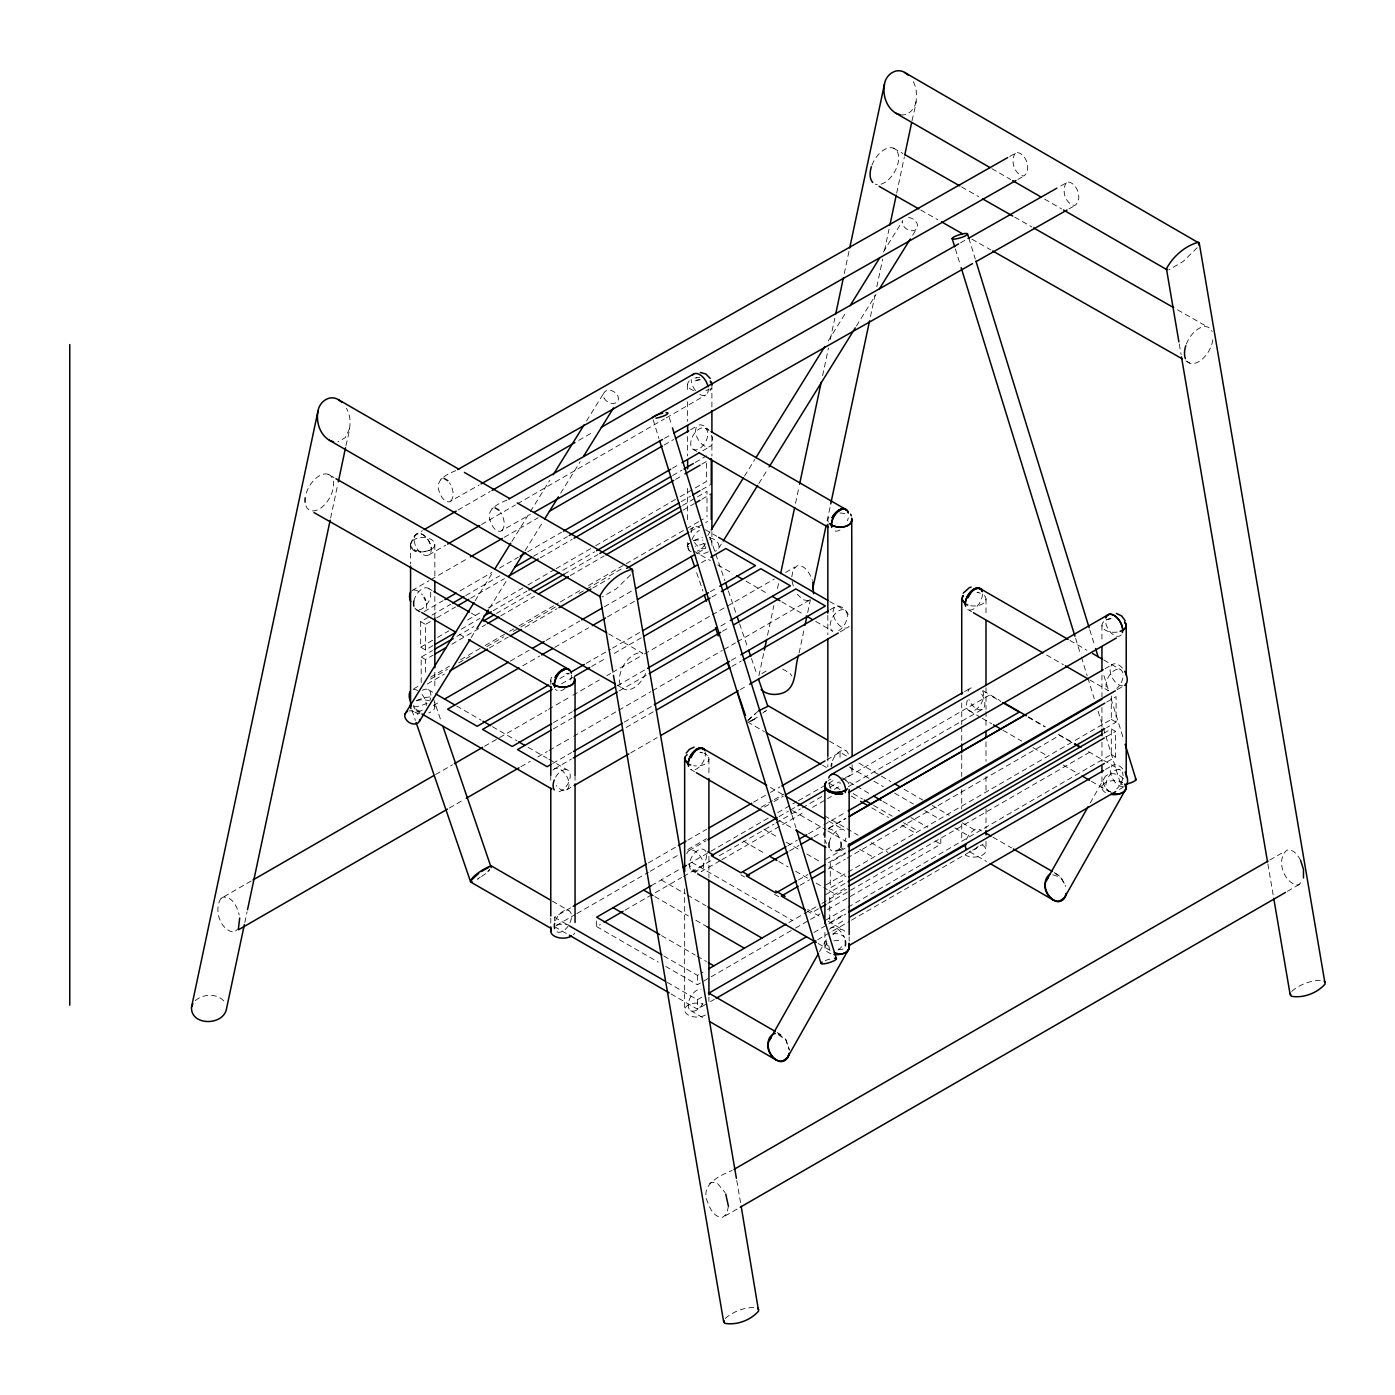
<?xml version="1.0" encoding="UTF-8"?>
<svg xmlns="http://www.w3.org/2000/svg" width="1395" height="1395" viewBox="0 0 1395 1395"><rect width="100%" height="100%" fill="white"/><g stroke="black" fill="none" stroke-linecap="round" stroke-linejoin="round"><path stroke-width="0.75" stroke-dasharray="5 3.75" d="M728.399 1206.134L726.917 1213.528L722.854 1217.242C714.693 1218.027 710.072 1208.994 707.736 1202.455C699.784 1185.018 718.669 1175.933 732.131 1170.475M791.767 576.832L793.249 569.422L797.312 565.725C805.473 564.94 810.094 573.973 812.448 580.494M345.977 445.65C348.558 433.618 353.441 419.825 346.361 408.299M912.034 120.702C914.928 107.432 920.438 92.07 912.016 79.55M410.548 544.817A12.189 7.899 7 0 1 414.123 539.499L414.42 537.11A12.136 7.027 59.8 0 1 423.853 535.261A12.136 7.027 59.8 0 1 431.351 549.368A12.189 6.068 -6.1 0 1 422.824 551.845A11.98 5.964 -6.1 0 1 414.332 550.781L414.193 549.421L416.512 552.036L414.036 550.606A11.98 7.76 7 0 1 410.566 544.817L413.321 536.813L422.284 530.675M244.805 922.531L247.054 911.894M330.632 518.033L337.852 483.96M758.95 675.686L763.919 652.285M767.529 635.266L773.859 605.482M777.468 588.446L778.811 582.064M795.516 503.333L799.143 486.314M822.614 375.673L828.473 348M830.287 339.491L834.803 318.217M844.289 273.525L849.241 250.123M799.108 652.947L804.531 627.401M807.688 612.492L810.408 599.728M827.113 520.945L830.287 506.054M870.48 316.578L874.996 295.287M876.81 286.76L882.686 259.086M884.482 250.577L888.999 229.286M896.689 193.085L904.361 156.903M349.604 428.614L345.28 437.646L337.869 441.919M916.114 101.539C914.719 108.967 908.267 116.291 900.124 114.774M819.51 951.721L826.939 938.591A12.136 9.381 29.5 0 0 829.31 948.705M1090.21 803.032L1104.003 778.619M475.154 600.739L493.516 571.096M511.895 541.452L549.769 480.298M586.493 421.011L603.721 393.216M471.161 637.707L475.765 630.296M489.54 608.063L507.902 578.419M525.113 550.624L543.475 520.98M560.703 493.185L580.215 461.675M707.718 535.506L710.02 531.791M744.459 476.201L754.782 459.53M828.246 340.938L846.608 311.294M883.349 252.007L902.861 220.497M718.652 548.375L722.104 542.829M758.828 483.524L768.017 468.703M856.408 326.029L875.92 294.537M912.644 235.232L917.23 227.821M711.223 388.542L710.003 390.321A12.136 8.579 15 0 0 711.241 388.385M251.152 881.012L221.038 898.397C213.4 909.244 220.288 931.145 234.412 932.104L238.458 928.39M1300.593 860.349C1297.978 855.397 1293.636 849.084 1287.219 850.008C1275.344 858.622 1283.871 884.343 1298.309 885.005L1302.355 881.309M455.834 470.638C446.906 474.248 434.229 480.107 439.355 491.755C440.872 496.167 443.837 502.217 449.312 501.886L479.2 484.989M450.847 501.067C455.066 495.818 452.73 488.093 449.591 482.879M506.908 500.142C497.98 503.734 485.303 509.594 490.43 521.242C491.947 525.653 494.911 531.722 500.386 531.373L530.292 514.476M501.938 530.553C506.158 525.305 503.804 517.58 500.666 512.366M1015.246 153.31C1010.015 160.495 1014.479 175.072 1023.843 175.979C1031.899 170.382 1026.336 153.206 1016.781 152.508L1009.562 156.536M1066.321 182.815C1061.089 189.982 1065.553 204.577 1074.917 205.466C1082.973 199.869 1077.411 182.693 1067.872 181.995L1058.753 187.104M630.662 574.81L616.52 588.673L602.221 596.92M1197.172 247.735L1183.03 261.597L1168.731 269.863M748.034 720.5L755.706 713.473M747.825 720.204L758.706 710.735M477.631 879.007L480.246 877.141M757.311 717.187L750.248 721.616L757.433 717.588M488.041 871.021L489.889 869.172M487.831 871.77L489.593 870.044M764.913 711.799L766.657 710.072M725.191 1318.484C733.421 1311.352 744.616 1307.167 755.532 1307.499M1291.7 991.409C1299.913 984.277 1311.126 980.092 1322.041 980.423M762.769 713.089L765.105 711.049M485.617 873.671L477.7 879.251M195.3 1000.668C203.548 993.223 219.102 993.066 225.38 1003.092M761.809 673.593L769.203 669.321M432.991 645.589L425.475 649.948L420.68 647.193L420.68 621.682L430.096 616.224M431.962 615.125L450.777 604.227M465.808 595.508L499.654 575.873M533.5 556.239L567.346 536.622M672.652 475.538L682.05 470.098M695.216 462.46L706.48 455.921M425.475 649.948L425.475 624.419L434.874 618.979M436.757 617.88L455.555 606.982M470.603 598.246L504.449 578.629M540.179 557.895L572.142 539.359M675.546 479.392L683.079 475.032M701.877 464.117L711.276 458.659M420.68 647.193L435.728 638.474M437.611 637.393L448.894 630.836M467.691 619.938L480.856 612.3M488.372 607.941L525.985 586.127M527.868 585.046L554.181 569.77M556.064 568.689L593.677 546.875M595.56 545.776L678.284 497.806M680.167 496.707L706.48 481.449L706.48 460.176M461.204 629.232L480.002 618.334M493.167 610.696L527.014 591.061M562.743 570.346L594.706 551.81M681.196 501.642L690.595 496.184M701.877 489.645L711.276 484.187M421.203 682.608L421.203 657.08L432.485 650.541M456.932 636.364L473.847 626.547M496.411 613.451L532.14 592.736M564.103 574.199L597.949 554.565M682.556 505.496L695.721 497.858M697.605 496.777L707.003 491.319L707.003 516.847M425.475 672.303L425.475 659.539L432.991 655.179M451.806 644.263L485.652 624.646M500.683 615.91L534.529 596.293M570.259 575.56L604.105 555.942M683.079 510.134L694.361 503.595M701.877 499.236L711.276 493.778M430.602 677.15L449.399 666.252M460.681 659.713L483.245 646.617M485.129 645.536L507.693 632.441M509.576 631.36L517.092 627M518.975 625.902L558.471 603.006M560.337 601.908L581.035 589.911M588.55 585.551L624.28 564.836M626.146 563.737L703.237 519.027M427.358 683.968L444.273 674.151M489.401 647.977L508.198 637.079M525.13 627.262L557.093 608.726M592.823 588.01L609.737 578.193M690.595 531.303L707.509 521.486M825.509 859.634L846.19 847.637M845.335 853.653L830.287 862.389L830.287 887.917L845.335 879.181M1106.688 702.069L1116.087 696.628L1116.087 722.157L1106.688 727.597M825.509 885.162L846.19 873.165M848.073 872.067L1111.309 719.401L1111.309 696M825.509 894.736L846.19 882.739M1103.776 733.351L1111.309 728.975L1115.582 731.433L1115.582 756.962L1106.165 762.42M844.812 888.475L829.781 897.194L829.781 922.723L844.812 914.004M1106.165 736.891L1115.582 731.433M825.509 920.264L846.19 908.267M848.073 907.186L1111.309 754.503L1111.309 728.975M458.101 510.012L490.151 491.511M578.733 440.367L593.799 431.665M428.771 554.966L445.737 545.166M481.554 524.503L515.47 504.92M517.353 503.822L664.369 418.953M666.252 417.855L705.835 395.012M412.048 590.556L428.98 580.773M430.863 579.692L468.493 557.965M504.258 537.319L538.121 517.754M664.212 444.97L673.628 439.53M690.56 429.765L698.093 425.405M424.185 611.568L443 600.704M459.931 590.939L491.929 572.456M499.445 568.114L518.277 557.25M527.676 551.827L561.557 532.262M672.582 468.162L680.115 463.82M702.696 450.777L710.212 446.435M413.583 688.921L419.215 685.66M430.497 679.138L447.411 669.373M458.693 662.869L469.975 656.347M486.89 646.582L503.822 636.817M513.221 631.394L556.466 606.424M579.012 593.398L584.662 590.137M586.545 589.056L622.257 568.428M689.932 529.35L693.699 527.188M433.235 705.591L440.75 701.249M510.308 661.091L529.106 650.227M546.038 640.462L579.867 620.932M604.314 606.825L632.51 590.538M698.32 552.542L705.835 548.2A12.136 7.01 60 0 1 693.699 541.19M522.794 665.781L539.725 656.016M554.757 647.332L588.603 627.785M607.418 616.921L635.614 600.652M701.423 562.656L708.956 558.314M559.901 678.528L569.317 673.087M586.231 663.322L610.679 649.216M612.562 648.117L640.758 631.848M710.334 591.672L717.85 587.33M561.54 683.812L572.822 677.29M591.619 666.444L606.668 657.76M614.184 653.418L642.397 637.131M711.973 596.955L719.489 592.613M435.571 774.539L452.521 764.756M484.501 746.29L546.613 710.439M548.497 709.357L571.078 696.314M572.961 695.233L599.309 680.01M606.825 675.668L610.591 673.506M612.475 672.407L642.589 655.022M644.473 653.941L710.334 615.91M712.217 614.829L725.383 607.226M727.266 606.145L774.312 578.977M785.612 572.456L795.01 567.015M553.519 722.61L572.334 711.746M617.462 685.695L645.658 669.408M720.866 625.989L728.399 621.647M553.274 728.975L572.072 718.111M619.084 690.978L647.297 674.692M722.505 631.272L730.021 626.93M449.364 808.036L464.413 799.335M520.876 766.744L530.274 761.304M537.807 756.962L547.224 751.539M549.107 750.44L571.688 737.414M573.572 736.316L616.852 711.328M618.735 710.247L650.715 691.78M652.598 690.682L722.226 650.489M724.11 649.407L735.409 642.886M737.292 641.787L810.687 599.414M552.786 763.431L571.584 752.568M624.228 722.174L652.442 705.887M731.416 660.288L738.931 655.946M554.425 768.907L571.409 759.089M626.128 727.492L654.429 711.154M731.8 666.479L741.251 661.038M829.938 609.824L835.605 606.563M566.562 789.919L572.212 786.658M630.714 752.881L657.132 737.624M740.17 689.688L747.72 685.329M840.191 631.935L847.741 627.576M554.373 920.944L554.373 917.195L571.287 907.43M648.344 862.93L676.523 846.66M687.805 840.156L706.602 829.293M753.579 802.177L768.628 793.493M770.493 792.412L779.892 786.989M826.886 759.856L840.034 752.254L847.567 756.596M556.256 925.478L575.036 914.632M576.92 913.551L648.344 872.311M650.227 871.23L678.406 854.961M687.805 849.538L706.602 838.674M761.112 807.217L772.377 800.695M774.26 799.614L783.659 794.191M689.043 850.601L706.027 840.801M764.53 807.025L772.08 802.666M773.963 801.584L783.397 796.126M964.555 691.536L970.222 688.276M651.36 885.598L680.934 868.527M688.101 864.377L768.976 817.697M777.765 812.605L796.65 801.724M798.393 800.713L826.834 784.286M828.717 783.205L834.384 779.927M779.038 816.598L788.437 811.175M790.32 810.094L795.97 806.833M829.816 787.303L839.215 781.863M841.098 780.781L989.648 695.024L1000.738 701.423M596.642 920.944L596.642 926.576L600.408 924.397M624.943 910.22L681.545 877.542M683.428 876.461L711.729 860.122M719.279 855.763L773.998 824.166M775.882 823.085L800.416 808.926M802.299 807.827L823.05 795.847M834.384 789.308L840.034 786.048L840.034 782.281M720.047 860.732L701.179 871.631A12.136 7.01 60 0 0 699.401 855.013A12.136 7.01 60 0 0 686.828 853.775M721.93 859.651L804.967 811.698M812.518 807.356L831.385 796.458M848.369 786.64L982.359 709.288A12.136 7.01 60 0 0 980.58 692.67M787.948 845.632L797.347 840.208M808.629 833.687L846.242 811.977M828.438 828.386L845.37 818.603M1105.067 668.676L1112.6 664.334M789.587 850.915L798.986 845.492M814.017 836.808L821.55 832.466M829.066 828.124L845.998 818.342M838.691 850.497L846.224 846.155M1117.203 689.688L1124.736 685.346M798.481 879.949L807.879 874.508M828.578 862.581L845.492 852.798M800.12 885.232L809.519 879.792M828.316 868.945L845.248 859.181M847.131 858.082L1059.607 735.409L1072.546 742.89M663.811 955.976L697.395 975.367L703.045 972.088M788.855 922.548L820.033 904.553M821.917 903.454L846.451 889.295M818.429 908.825L810.896 913.167L807.199 911.04M827.828 903.402L1089.199 752.498M665.677 966.421L697.395 984.731L793.615 929.175M795.499 928.093L808.716 920.473M810.6 919.375L820.033 913.934M827.584 909.575L940.788 844.219L940.788 834.838M667.281 982.376L697.395 999.762L703.028 996.501M813.913 932.488L827.061 924.885M828.944 923.804L845.858 914.039M830.949 927.954L845.98 919.27M1105.433 769.482L1112.948 765.14M671.047 993.938L697.395 1009.143L708.66 1002.639M710.543 1001.54L714.31 999.378M817.679 939.689L830.827 932.104M832.71 931.023L849.625 921.258M851.508 920.159L983.056 844.219M1119.435 789.413L1123.202 787.251M1269.834 860.017L1284.934 851.316M725.156 1215.934L740.239 1207.233M1287.393 891.335L1300.593 883.715M1017.827 179.449L1025.377 175.16M960.492 242.852L966.16 239.626M664.473 438.361L672.024 434.072M1068.901 208.936L1076.469 204.646M221.038 898.397L223.34 897.107C232.599 896.549 237.429 907.325 239.208 914.963M709.48 1183.535L711.781 1182.245L717.326 1183.222L725.156 1192.585M440.715 479.217L442.25 478.398M491.79 508.704L493.342 507.902M748.941 721.738L755.079 718.634M700.011 379.824L693.978 381.114A12.136 4.952 -11.6 0 1 699.976 379.423M808.385 600.722L802.857 599.728L797.312 594.322M1052.772 874.77L1060.688 877.438L1065.815 886.435M978.505 592.526L977.006 592.23L981.243 593.433M702.853 752.899L699.924 752.184L705.364 753.997A12.136 7.01 0 0 1 707.3 755.462M778.375 1034.724L785.838 1039.903L789.221 1049.947M1055.143 873.566L1060.601 876.723L1066.024 886.383M778.079 1033.538L785.873 1039.432L789.5 1050.034M782.682 669.077L789.727 673.087L791.889 676.017M704.179 753.405L705.364 753.997A12.119 6.522 -63.1 0 0 705.347 753.387M893.463 148.149L902.931 153.537M961.643 186.947L978.68 196.66M1014.671 217.132L1031.707 226.844M1177.554 309.847L1207.861 327.093M920.752 210.035L937.806 219.747M971.896 239.138L990.834 249.932M1185.907 360.956L1189.708 363.118M306.307 493.028A20.227 11.683 -60.2 0 1 328.383 474.387L334.05 477.631M608.691 633.923L642.781 653.331A20.227 11.683 -60.2 0 0 621.926 668.763A20.227 11.683 -60.2 0 0 626.669 689.81A20.227 11.683 -60.2 0 0 646.705 670.716M617.043 685.05L624.629 689.357M1111.309 719.401L1116.087 722.157M1111.309 754.503L1115.582 756.962M420.68 621.682L425.475 624.419M421.203 657.08L425.475 659.539M991.915 168.673L1010.747 179.536M1044.646 199.119L1061.595 208.901M705.329 428.317A12.136 7.01 -60 0 1 701.476 447.115A12.136 7.01 -60 0 1 690.978 441.047A12.136 7.01 -60 0 1 705.329 428.317L709.078 430.48M1070 640.479L1086.879 650.227M1103.776 659.975L1120.656 669.739M693.193 449.329L696.942 451.509M967.799 609.51L971.548 611.673M1046.599 655.005L1063.478 664.752M1089.757 679.923L1108.519 690.752A12.136 7.01 -60 0 1 1110.298 674.134A12.136 7.01 -60 0 1 1122.87 672.896M705.452 529.734L716.751 536.255M829.746 601.507L844.812 610.208M983.056 690.752L1000.006 700.534M1028.254 716.838L1045.204 726.638M1058.387 734.241L1071.569 741.861M1088.518 751.643L1120.534 770.127M1028.324 717.344L1044.96 726.969M693.315 550.763L710.264 560.546M717.797 564.888L732.863 573.589M746.046 581.209L768.645 594.253M781.828 601.855L804.427 614.916M815.726 621.438L832.675 631.22A12.136 7.01 -60 0 1 834.454 614.602A12.136 7.01 -60 0 1 847.044 613.364A12.136 7.01 -60 0 1 838.744 630.627M969.037 710.683L980.336 717.204M982.219 718.285L991.636 723.726M1002.935 730.248L1021.768 741.129M1033.067 747.65L1048.133 756.352M1063.199 765.053L1078.265 773.754M1091.448 781.357L1108.397 791.139M829.432 741.181L846.05 750.772M992.944 837.174L1011.514 847.898M1054.236 872.572L1057.951 874.717M858.849 763.117L879.565 775.079M881.448 776.161L890.847 781.601M904.03 789.204L922.845 800.067M932.244 805.49L949.193 815.273M962.358 822.876L977.407 831.577M849.45 767.076L872.032 780.101M873.915 781.2L883.314 786.623M894.613 793.145L913.429 804.008M924.728 810.53L939.777 819.214M954.825 827.915L969.891 836.599M747.458 721.878L764.373 731.643M822.631 765.28L826.398 767.459M841.9 777.73L854.961 785.28M856.826 786.361L869.887 793.894M882.948 801.445L899.74 811.14M910.935 817.592L927.727 827.287M969.664 851.77L986.474 861.482M853.095 793.581L862.424 798.969M873.619 805.438L892.277 816.197M903.472 822.666L918.398 831.28M935.191 840.976L940.788 844.219M828.874 783.101L840.069 789.57M851.264 796.039L858.727 800.346M871.788 807.879L888.58 817.575M901.641 825.125L916.567 833.739M824.515 815.796L845.039 827.636M846.904 828.717L858.099 835.186M871.16 842.719L887.952 852.415M428.265 588.289L432.014 590.451M471.423 613.19L478.921 617.532M770.406 787.443L783.537 795.028M828.578 821.027L843.591 829.694M792.517 810.565L826.102 829.955M827.967 831.036L846.625 841.795M859.686 849.346L874.613 857.96M416.128 609.301L419.878 611.463M459.286 634.219L466.784 638.544M694.483 771.627L690.717 769.465A12.136 7.01 -60 0 0 701.075 765.07A12.136 7.01 -60 0 0 705.085 751.609M778.916 820.382L793.929 829.048M763.885 829.24L778.811 837.872M786.274 842.179L799.335 849.712M806.798 854.019L821.725 862.633M829.188 866.94L845.98 876.635M743.378 841.08L765.768 854.019M778.828 861.552L788.158 866.94M795.621 871.247L808.681 878.798M816.145 883.105L827.34 889.557M829.205 890.638L836.669 894.945M428.387 689.705L434.037 692.966M456.636 706.01L481.118 720.151M492.418 726.673L516.9 740.815M528.199 747.336L547.032 758.2M548.915 759.298L567.748 770.162A12.136 7.01 -60 0 1 567.748 784.182A12.136 7.01 -60 0 1 555.611 791.192M807.688 909.435L818.987 915.957M828.403 921.397L843.469 930.081M740.867 874.857L744.599 877.002M774.452 894.247L780.049 897.473M691.693 862.302L792.447 920.473M416.251 710.718L420.017 712.897M691.955 870.637L695.721 872.817M818.15 943.491L831.333 951.111A12.136 7.01 -60 0 1 828.822 945.548M661.195 879.914L685.451 893.916M687.317 894.997L705.975 905.774M654.796 896.532L688.38 915.922M695.843 920.229L707.038 926.699M661.631 935.679L695.216 955.069M697.082 956.15L706.411 961.539M596.642 926.576L658.213 962.114M552.368 901.153L568.968 910.726M777.172 1032.527L780.886 1034.671M554.373 917.195L567.538 924.798M554.373 926.576L567.538 934.179M690.734 1010.66L705.678 1019.292M710.16 537.703L724.877 580.704M728.364 590.939L736.072 613.469M739.577 623.704L747.284 646.216M751.486 658.51L757.084 674.884M687.595 546.212L690.385 554.373M696.663 572.717L702.94 591.061M433.095 697.674L440.803 720.186M411.926 710.264L415.414 720.448M968.88 238.266L975.314 259.104M1089.774 629.79L1094.918 646.443M1103.916 675.598L1108.432 690.176M1110.995 698.511L1123.219 738.077M955.348 248.885L960.492 265.538M1075.597 638.317L1080.741 654.97M1081.387 657.062L1087.176 675.79M1087.821 677.883L1094.255 698.703M1098.109 711.206L1120.621 784.095M669.251 417.489L671.815 425.806M792.064 815.238L795.935 827.741M653.139 419.755L658.928 438.501M792.151 581.314L793.249 585.935M1179.263 343.972L1181.094 354.714M1267.881 863.958L1273.373 896.183M736.769 1180.484L740.797 1204.129M1101.945 625.291L1101.945 642.624M1101.945 675.093L1101.945 696.733M1101.945 707.561L1101.945 727.039M1101.945 742.192L1101.945 761.67M1101.945 776.823L1101.945 787.652M986.003 598.996L986.003 616.311M986.003 687.752L986.003 709.392M986.003 711.555L986.003 726.708M986.003 741.861L986.003 761.339M986.003 776.492L986.003 793.825M986.003 808.978L986.003 828.456M986.003 841.447L986.003 850.096M961.73 702.906L961.73 724.546M961.73 726.708L961.73 741.861M961.73 754.852L961.73 776.492M961.73 789.483L961.73 808.978M961.73 824.131L961.73 841.447M852.118 764.687L852.118 771.173M849.154 936.795L849.154 941.119M840.034 752.254L840.034 759.769M827.845 615.317L827.845 634.812M827.845 756.02L827.845 766.849M824.881 839.371L824.881 843.713M824.881 932.453L824.881 947.606M711.903 384.497L711.903 408.316M711.903 436.443L711.903 455.938M711.903 531.687L711.903 546.84A12.136 7.01 0 0 0 711.485 545.026M708.922 758.95L708.922 776.283M708.922 856.373L708.922 878.013M708.922 997.076L708.922 1001.401M697.395 975.367L697.395 984.731M697.395 999.762L697.395 1009.143M687.63 384.497L687.63 393.163M687.63 401.812L687.63 421.29M687.63 436.443L687.63 455.938M687.63 488.407L687.63 523.038M687.63 542.515L687.63 546.84M684.649 888.842L684.649 1010.067M575.054 775.289L575.054 781.775M550.781 680.045L550.781 684.37M550.781 775.289L550.781 783.938M550.781 918.154L550.781 924.658M434.839 544.468A12.136 7.01 0 0 1 416.634 550.537A12.136 7.01 0 0 1 416.634 538.4A12.136 7.01 0 0 1 434.839 544.468L434.839 579.099M434.839 596.415L434.839 618.055M434.839 672.181L434.839 689.496M434.839 702.487L434.839 706.812M410.566 544.468L410.566 563.946M825.247 960.614A8.091 1.622 -17.2 0 1 831.158 958.784M408.909 710.927A8.091 5.981 31.8 0 1 417.959 714.467M908.494 217.55A8.091 5.981 31.8 0 1 917.561 225.153A8.091 5.981 31.8 0 1 910.29 230.611A8.091 5.981 31.8 0 1 902.495 222.067M716.507 550.659A8.091 5.981 31.8 0 1 714.885 551.217M705.835 547.677A8.091 5.981 31.8 0 1 704.283 541.051M709.915 538.104A8.091 5.981 31.8 0 1 717.71 542.568A8.091 5.981 31.8 0 1 717.797 549.682M1122.556 784.74A8.091 1.622 -17.2 0 1 1124.893 781.409M555.472 920.578A12.136 7.01 -60 0 1 568.428 910.464A12.136 7.01 -60 0 1 568.428 925.652A12.136 7.01 -60 0 1 555.472 930.482M574.635 932.959A12.136 7.01 0 0 1 573.432 934.65M556.849 925.077A12.136 7.01 0 0 1 568.986 925.077M551.199 681.859A12.136 7.01 0 0 1 552.403 676.54M566.056 673.279A12.136 7.01 0 0 1 568.986 673.977M571.497 675.093A12.136 7.01 -60 0 1 570.346 680.708M565.132 688.328A12.136 7.01 -60 0 1 555.489 689.287M832.553 760.624A12.136 7.01 -60 0 1 842.196 750.423A12.136 7.01 -60 0 1 848.561 756.317M709.166 537.197A12.136 3.191 -18.9 0 1 709.846 539.551M704.109 543.318A12.136 3.191 -18.9 0 1 695.303 546.282M688.607 546.735A12.136 3.191 -18.9 0 1 689.235 543.178M693.664 540.615A12.136 3.191 -18.9 0 1 702.47 537.633M414.42 537.11A12.136 7.01 60 0 1 428.213 540.057A12.136 7.01 60 0 1 426.329 555.524A12.136 7.01 60 0 1 414.123 539.499M434.42 704.998A12.136 7.01 0 0 1 428.771 712.88M419.564 713.577A12.136 7.01 0 0 1 412.188 710.317M416.634 700.743A12.136 7.01 0 0 1 428.771 700.743M711.589 435.257A12.136 7.01 60 0 1 705.643 446.539A12.136 7.01 60 0 1 695.704 429.329A12.136 7.01 60 0 1 708.451 429.817M420.331 611.917A12.136 7.01 60 0 1 415.884 609.353M413.827 590.015A12.136 7.01 60 0 1 422.406 594.967M426.399 603.285A12.136 7.01 60 0 1 425.545 610.312M850.497 767.668A12.136 7.01 0 0 1 843.121 777.957M828.264 521.887A12.136 7.01 0 0 1 829.484 516.568M839.982 513.064A12.136 7.01 0 0 1 846.05 514.005M691.188 532.733A12.136 7.01 60 0 1 699.767 527.781M419.982 711.363A12.136 7.01 60 0 1 413.478 706.62M413.478 689.444A12.136 7.01 60 0 1 417.768 690.595M422.057 694.396A12.136 7.01 60 0 1 426.347 705.469M848.282 517.859A12.136 7.01 -60 0 1 847.428 520.736M839.982 529.978A12.136 7.01 -60 0 1 833.914 530.588M413.897 601.018A12.136 7.01 -60 0 1 426.486 587.731A12.136 7.01 -60 0 1 428.265 602.291A12.136 7.01 -60 0 1 414.751 608.028M555.611 777.172A12.136 7.01 -60 0 1 567.748 770.162M422.319 690.298A12.136 7.01 -60 0 1 430.898 695.251M430.602 697.988A12.136 7.01 -60 0 1 429.747 700.883M422.319 710.125A12.136 7.01 -60 0 1 413.722 705.172M849.102 626.32A12.136 7.01 60 0 1 836.146 621.472A12.136 7.01 60 0 1 836.146 606.302A12.136 7.01 60 0 1 849.102 616.398M553.048 770.162A12.136 7.01 60 0 1 564.783 773.301A12.136 7.01 60 0 1 567.922 788.646A12.136 7.01 60 0 1 556.186 785.507M699.767 394.401A12.136 7.01 60 0 0 708.346 389.449A12.189 6.051 -6.1 0 0 710.282 388.054A12.136 7.01 0 0 1 705.835 390.565M695.477 390.6A12.136 7.01 60 0 1 691.188 379.545M693.699 390.565A12.136 7.01 0 0 1 689.252 380.992M699.767 377.487A12.136 7.01 0 0 0 693.699 378.429A12.189 7.899 7 0 1 696.611 377.888M705.452 543.754A12.136 7.01 -60 0 1 697.169 551.095M691.955 539.586A12.136 7.01 -60 0 1 699.383 530.344M427.027 703.272A12.136 3.191 -18.9 0 1 413.234 706.881M416.599 700.569A12.136 3.191 -18.9 0 1 430.392 696.977M708.346 551.792A12.136 7.01 0 0 1 696.628 553.606M691.188 551.792A12.136 7.01 0 0 1 689.252 543.335M693.699 540.772A12.136 7.01 0 0 1 702.906 540.074M966.439 839.511A12.136 7.01 -60 0 1 981.295 830.932M978.157 846.277A12.136 7.01 -60 0 1 969.577 851.246M982.446 845.143A12.136 7.01 0 0 1 982.446 855.048A12.136 7.01 0 0 1 965.27 855.048M982.446 594.043A12.136 7.01 -60 0 1 976.081 607.278A12.136 7.01 -60 0 1 966.421 608.237M984.364 595.491A12.136 7.01 0 0 1 983.492 603.25A12.136 7.01 0 0 1 970.711 605.761M702.871 1003.65A12.136 7.01 -60 0 1 691.292 1010.922A12.136 7.01 -60 0 1 689.775 998.524A12.136 7.01 -60 0 1 701.092 989.09M832.675 933.952A12.136 9.381 29.5 0 1 844.184 936.673M1110.838 618.717A12.189 7.899 7 0 0 1105.433 620.391A12.136 7.01 60 0 0 1111.85 633.592A12.136 7.01 60 0 0 1121.51 634.551M1105.503 792.604A12.136 7.01 0 0 1 1105.503 782.7A12.136 7.01 0 0 1 1122.661 782.7M1117.221 632.074A12.136 7.01 0 0 1 1102.364 627.105A12.136 7.01 0 0 1 1110.943 618.526M708.52 757.136A12.136 7.01 0 0 1 693.646 765.733M840.052 849.224A12.136 7.01 60 0 1 832.623 849.886M826.555 843.487A12.136 7.01 60 0 1 825.195 840.644M828.334 828.926A12.136 7.01 60 0 1 840.052 839.319M1122.958 685.904A12.136 7.01 60 0 1 1110.089 669.879A12.136 7.01 60 0 1 1122.958 668.728M705.364 1015.019A12.136 7.01 0 0 1 688.99 1015.438A12.136 7.01 0 0 1 686.846 1006.039A12.136 7.01 0 0 1 702.853 1003.999M1123.306 786.71A12.136 7.01 60 0 1 1110.437 770.703A12.136 7.01 60 0 1 1123.306 769.552M843.086 948.966A12.136 7.01 60 0 1 837.017 948.373M829.572 929.209A12.136 7.01 60 0 1 844.446 937.806M829.223 842.423A12.136 7.01 -60 0 1 837.523 830.304A12.136 7.01 -60 0 1 845.806 832.85M845.806 837.994A12.136 7.01 -60 0 1 844.952 840.871M839.738 848.491A12.136 7.01 -60 0 1 830.095 849.45M1122.87 678.022A12.136 7.01 -60 0 1 1116.802 688.537M982.533 690.926A12.136 7.01 -60 0 1 975.105 710.072A12.136 7.01 -60 0 1 967.659 699.505M1110.176 791.697A12.136 7.01 -60 0 1 1110.176 774.521A12.136 7.01 -60 0 1 1123.045 775.672M1122.748 778.41A12.136 7.01 -60 0 1 1116.68 788.925M697.326 871.98A12.136 7.01 60 0 1 689.043 864.621M982.359 709.288A12.136 7.01 60 0 1 968.862 699.453M968.008 691.432A12.136 7.01 60 0 1 974.076 687.927M830.949 788.768A12.136 7.01 60 0 1 828.438 780.311A12.136 7.01 0 0 1 830.949 779.195M845.597 780.311A12.136 7.01 0 0 1 848.735 787.076M706.602 855.187A12.136 7.01 -60 0 1 694.396 871.212A12.136 7.01 -60 0 1 692.513 855.728A12.136 7.01 -60 0 1 706.323 852.781M833.111 934.493A12.136 7.01 -60 0 1 845.684 933.255M841.691 946.699A12.136 7.01 -60 0 1 837.401 950.501M1111.379 792.482A12.136 9.381 29.5 0 1 1106.2 775.69A12.136 9.381 29.5 0 1 1125.242 781.287M830.949 953.674A12.136 7.01 0 0 1 828.438 942.654M833.861 940.84A12.136 7.01 0 0 1 840.156 940.84M328.383 474.387A20.227 11.683 -60.2 0 1 327.598 501.101A20.227 11.683 -60.2 0 1 305.923 505.914M871.945 165.185A20.227 11.683 -60.2 0 1 892.12 147.783A20.227 11.683 -60.2 0 1 895.921 169.266A20.227 11.683 -60.2 0 1 875.31 184.175M1186.343 344.129A20.227 11.683 -60.2 0 1 1199.892 327.947A20.227 11.683 -60.2 0 1 1212.15 331.591M1212.865 339.7A20.227 11.683 -60.2 0 1 1202.002 359.369A20.227 11.683 -60.2 0 1 1187.162 361.427M604.157 398.185A8.091 5.981 31.8 0 0 617.235 401.847A8.091 5.981 31.8 0 0 611.324 390.583A8.091 5.981 31.8 0 0 604.157 398.185"/><path stroke-width="1.5" d="M458.798 469.191L338.183 399.545C329.394 394.227 319.193 402.004 317.955 411.229L191.534 1007.016C190.33 1025.621 222.084 1026.075 226.286 1009.823L244.352 924.658M741.163 1206.274L758.601 1311.056C750.737 1320.193 736.665 1325.512 724.755 1323.314L723.865 1320.455M849.694 247.996L884.465 84.153C885.703 74.946 895.886 67.169 904.692 72.47L1199.281 243.236L1325.11 983.981C1317.246 993.135 1303.174 998.454 1291.264 996.239L1290.358 993.379M813.547 593.677L812.814 582.046M1303.471 877.961L1303.471 869.416L1300.593 860.349M317.955 411.229C315.933 421.953 319.769 434.368 329.377 440.297L600.547 596.851L599.937 595.839C606.267 583.72 618.874 572.63 632.179 569.282L736.403 1178.339M884.465 84.153C882.442 94.877 886.278 107.31 895.886 113.222L990.031 167.592M574.13 677.36C577.635 687.404 560.494 689.165 554.338 684.997A12.136 7.01 0 0 1 552.403 683.55M684.649 871.526L684.649 758.95L685.573 756.282M852.118 756.02L851.717 518.26C852.973 527.973 837.628 528.81 831.403 525.026A12.136 7.01 0 0 1 829.484 523.578M247.508 909.767L330.179 520.161M338.305 481.833L345.524 447.778M764.373 650.157L766.622 639.52M780.625 573.554L794.627 507.588M799.579 484.187L821.254 382.056M835.71 313.962L843.382 277.779M798.655 655.075C793.964 667.507 797.905 688.624 781.636 693.367C774.731 695.46 766.57 694.64 761.112 689.601M804.985 625.274L806.798 616.747M812.657 589.074L826.206 525.2M830.722 503.909L869.573 320.833M889.905 225.031L896.235 195.213M904.814 154.775L911.58 122.83M574.635 678.232C575.786 687.944 560.598 688.711 554.338 684.997A12.102 6.522 -63.1 0 1 561.296 670.577L563.528 669.286A12.119 7.446 -56.6 0 1 570.851 671.762M690.717 765.018A12.136 7.01 0 0 1 688.206 763.919L685.067 760.763L685.067 757.136M852.118 520.073C849.782 528.321 837.82 528.339 831.403 525.026A12.102 6.522 -63.1 0 1 838.378 510.622L839.895 509.559A12.102 6.522 -63.1 0 1 845.858 509.698L845.963 509.75A12.136 6.033 -66.1 0 0 841.83 509.088L837.593 511.546A12.136 7.864 -53 0 0 832.205 517.702L832.205 517.702M632.266 572.177L632.789 570.293M1178.897 341.827L1166.447 268.764C1172.776 256.645 1185.384 245.555 1198.689 242.207M1198.776 245.119L1199.281 243.236M789.308 1053.556C784.356 1072.057 761.443 1053.103 769.639 1039.955L818.447 953.605M1066.39 893.602C1061.438 912.086 1038.525 893.131 1046.703 879.983L1088.083 806.781M709.41 1021.436L776.666 1060.27C781.88 1064.001 788.524 1059.084 788.995 1053.364M990.223 863.627L1053.731 900.298C1058.944 904.03 1065.588 899.112 1066.059 893.41M238.458 928.39L239.696 917.997M962.131 597.182L963.352 595.491L961.73 598.996L961.73 694.239M191.534 1007.016L192.876 1003.685M471.632 882.058L470.969 880.472L478.642 873.444M788.07 1056.451L848.857 948.914M1065.135 896.479L1125.922 788.942M686.183 753.091L689.374 749.359L694.065 747.145M963.247 593.137L969.141 587.818M769.639 1039.955L771.191 1037.444M1046.703 879.983L1048.255 877.472M405.143 713.769L474.004 602.588M494.667 569.247L510.744 543.3M553.205 474.736L584.209 424.708M419.511 721.093L470.01 639.555M476.898 628.447L488.389 609.911M509.053 576.571L523.962 552.472M544.625 519.114L558.401 496.882M583.651 456.13L613.504 407.95M711.171 529.943L743.308 478.067M755.933 457.682L824.811 346.501M850.061 305.732L879.896 257.569M723.255 540.964L757.677 485.39M769.168 466.854L855.257 327.877M879.356 288.974L910.342 238.946M972.454 590.329L972.019 590.783A12.136 6.033 -66.1 0 0 967.886 597.67L967.99 597.723A12.119 6.522 -63.1 0 1 973.937 589.736L975.454 588.812A12.119 6.522 -63.1 0 1 981.191 589.544M972.472 590.294L975.07 588.62M686.288 755.462L687.16 754.695M1049.877 874.159C1041.141 880.663 1045.483 895.206 1053.731 900.298M684.649 758.95L688.206 763.919A12.119 7.446 -56.6 0 1 696.175 750.039L698.389 748.766A12.119 6.522 -63.1 0 1 704.388 749.882M838.883 510.221L838.901 510.134A12.119 7.446 -56.6 0 0 832.065 517.65M758.706 710.735L768.558 706.027L827.601 740.117M781.688 1061.56L787.826 1057.584M1058.753 901.588L1064.908 897.613M481.327 871.544L488.512 867.516M974.425 589.405L973.309 590.05A12.102 7.428 -56.6 0 0 965.27 603.93L961.73 598.996L965.27 603.948A12.136 7.01 0 0 0 967.799 605.064M452.66 603.128L463.942 596.589M514.703 567.155L531.617 557.337M569.23 535.523L670.768 476.637M683.934 468.999L693.332 463.541M457.438 605.883L468.72 599.344M508.198 576.449L538.296 558.994M574.025 538.278L673.663 480.473M684.945 473.934L699.994 465.215M434.874 644.507L455.555 632.51M483.769 616.154L491.284 611.777M528.897 589.98L558.976 572.525M596.572 550.711L679.313 502.741M692.478 495.103L699.994 490.744M434.368 649.442L453.166 638.544M483.245 621.089L494.528 614.55M534.023 591.654L564.103 574.199M599.833 553.484L680.673 506.594M434.874 654.081L446.156 647.542M487.518 623.548L498.8 617.008M538.296 594.096L568.375 576.658M605.988 554.844L681.196 511.233M696.227 502.496L699.994 500.317M449.922 670.89L487.518 649.076M510.082 635.998L521.364 629.441M558.976 607.645L590.939 589.091M626.669 568.375L688.711 532.384M848.073 846.538L1101.893 699.331M849.084 851.473L1104.805 703.167M849.084 877.002L1104.805 728.696M848.073 881.657L1101.893 734.433M848.578 886.296L1104.299 737.972M848.578 911.824L1104.299 763.501M424.185 529.594L456.217 511.093M492.034 490.43L574.967 442.546M601.35 427.306L693.699 373.982M447.621 544.085L479.671 525.584M470.377 556.884L502.374 538.4M549.421 511.25L662.329 446.051M675.494 438.448L688.677 430.846M444.883 599.623L456.165 593.102M520.161 556.169L525.793 552.908M563.44 531.181L670.699 469.243M681.998 462.721L698.93 452.956M444.517 699.087L508.425 662.172M532.873 648.065L544.155 641.543M581.75 619.851L602.431 607.906M636.277 588.359L694.553 554.722M519.027 667.961L447.586 709.201L477.177 726.289L548.619 685.032M541.609 654.918L552.891 648.413M592.369 625.605L605.535 618.02M637.498 599.554L697.674 564.818M710.84 557.215L725.871 548.531L755.462 565.62L719.733 586.249M571.183 672.006L584.348 664.404M642.642 630.749L708.451 592.753M552.141 689.235L482.565 729.411L512.157 746.482L551.635 723.691M574.705 676.209L589.754 667.525M644.281 636.033L710.09 598.036M721.372 591.532L760.85 568.741L790.442 585.813L730.283 620.548M253.036 879.931L433.688 775.637M454.404 763.675L482.618 747.389M574.199 710.665L615.579 686.776M647.542 668.327L717.117 628.151M551.391 730.056L517.545 749.603L547.136 766.692L550.903 764.512M573.955 717.03L617.2 692.059M649.181 673.611L720.622 632.353M733.787 624.751L795.847 588.934L825.422 606.005L740.815 654.865M238.58 929.715L447.481 809.117M466.296 798.254L518.992 767.825M573.467 751.486L622.344 723.255M654.325 704.806L729.533 661.387M573.293 758.008L622.362 729.672M656.33 710.072L729.916 667.577M743.134 659.94L828.055 610.923M574.095 785.559L628.831 753.963M660.916 735.444L738.286 690.769M749.603 684.23L838.29 633.034M573.171 906.331L646.46 864.028M678.406 845.579L685.922 841.237M708.486 828.211L751.713 803.258M781.775 785.891L825.003 760.938M707.91 839.72L760.746 809.205M785.28 795.045L962.672 692.635M830.949 774.748L1107.996 614.794M651.36 885.598L596.642 917.195L661.945 954.895M682.73 867.481L686.305 865.423M777.154 817.697L711.345 855.693L740.937 872.764L786.065 846.713M797.853 805.752L826.049 789.465M604.192 922.217L623.059 911.319M848.735 792.517L1116.366 637.986M799.23 839.11L806.746 834.768M848.125 810.896L1019.222 712.095L1002.587 702.487M849.136 816.441L1103.183 669.757M787.704 851.996L746.325 875.886L775.916 892.974L796.597 881.03M800.869 844.411L812.152 837.889M849.747 816.18L1024.628 715.216M848.108 845.056L1115.32 690.787M809.763 873.427L824.811 864.743M798.236 886.313L781.322 896.078L805.351 909.958M811.402 878.711L824.567 871.108M708.712 968.827L786.065 924.153M820.312 907.744L825.945 904.483M708.66 993.257L806.397 936.83M849.625 911.877L966.142 844.603M849.747 917.09L1103.55 770.563M716.176 998.297L815.796 940.788M1115.686 791.593L848.718 945.723A12.136 7.01 0 0 1 833.861 954.372M734.014 1169.376L1267.95 861.116M740.239 1207.233L1285.51 892.416M457.717 469.574L1007.678 157.6M481.083 483.908L1015.926 180.53M508.809 499.061L958.592 243.916M968.043 238.562L1056.869 188.168M534.058 512.331L662.573 439.425M673.924 432.991L972.524 263.62M976.308 261.475L1067.018 210.017M696.89 749.708L697.884 749.132A12.102 7.428 -56.6 0 1 704.684 749.743L704.58 749.69A12.136 7.864 -53 0 0 699.191 748.295C693.489 750.179 699.052 747.092 694.954 750.737A12.136 6.033 -66.1 0 0 690.821 757.625L690.926 757.694A12.119 6.522 -63.1 0 1 696.855 749.708M838.901 510.134L840.61 509.314A12.119 7.446 -56.6 0 1 848.282 512.802M561.889 670.141L562.9 669.548A12.102 6.522 -63.1 0 1 568.776 669.67L568.898 669.722A12.136 6.033 -66.1 0 0 564.748 669.059L560.528 671.501A12.136 7.864 -53 0 0 555.123 677.674L555.036 677.604A12.119 7.446 -56.6 0 1 561.801 670.106M974.46 589.387L974.948 589.161A12.102 7.428 -56.6 0 1 981.749 589.789L981.749 589.789A12.136 7.864 -53 0 0 976.256 588.341L975.088 588.62M471.876 881.71C467.639 878.676 486.332 866.574 491.476 865.999L550.519 900.089M775.324 1033.346C763.379 1037.026 767.703 1055.265 776.666 1060.27M969.996 587.487L971.129 587.173M700.342 372.448L705.835 373.982L710.229 378.463M1116.384 613.434L1121.667 615.945L1125.172 620.67M895.886 113.222L900.124 114.774M329.377 440.297L333.614 441.849M444.046 478.38L447.83 480.7M495.12 507.885L498.922 510.186M904.814 154.618L959.743 185.866M982.464 198.805L1012.77 216.051M1033.608 227.908L1173.753 307.685M879.094 186.32L918.869 208.954M941.59 221.892L962.428 233.75M992.734 250.995L1182.123 358.794M335.951 478.694L606.79 632.859M314.014 512.575L615.16 683.968M1012.63 180.635L1040.879 196.939M1063.478 209.982L1167.04 269.776L1166.447 268.764M710.962 431.561L846.05 509.559M979.935 588.481L1068.117 639.398M1092.512 653.488L1101.893 658.893M698.825 452.59L828.299 527.327M973.414 612.754L1042.85 652.843M1065.361 665.833L1087.873 678.842M718.634 537.354L827.863 600.408M1003.772 702.714L1026.371 715.757M1075.336 744.023L1080.985 747.284M1074.394 743.953L1079.957 747.162M736.63 575.769L742.279 579.03M772.411 596.432L779.944 600.774M806.31 615.997L811.96 619.258M993.519 724.807L1001.052 729.167M1082.032 775.916L1089.565 780.276M464.448 472.452L509.681 498.556M517.214 502.915L632.179 569.282M985.515 832.885L991.078 836.111M1013.363 848.98L1052.371 871.491M894.613 783.763L900.263 787.024M766.256 732.724L820.748 764.198M873.619 796.057L881.082 800.364M864.29 800.05L871.753 804.357M860.593 801.41L868.056 805.735M433.88 591.532L469.54 612.109M482.67 619.694L568.986 669.53M702.853 748.452L766.657 785.28M785.42 796.109L824.829 818.865M421.743 612.544L455.52 632.057M468.668 639.625L551.217 687.299M696.349 772.725L777.032 819.301M795.795 830.13L825.823 847.462M769.499 856.164L776.963 860.471M435.92 694.047L454.753 704.928M483.001 721.232L490.534 725.592M518.783 741.896L524.433 745.157M707.858 851.804L713.508 855.065M743.64 872.45L749.289 875.729M775.672 890.952L785.089 896.375M421.9 713.978L551.845 789.012M697.605 873.898L816.267 942.41M707.84 906.837L761.949 938.085M643.601 890.062L652.93 895.45M707.038 926.699L744.355 948.234M613.12 907.674L659.765 934.598M708.276 962.62L713.874 965.846M708.433 992.856L775.306 1031.463M569.422 925.879L665.398 981.295M569.422 935.26L669.164 992.839M470.394 881.849L551.199 928.495M904.692 72.47L908.633 75.417M338.183 399.545L342.124 402.492M1324.204 981.121L1325.25 982.342M757.694 1308.196L758.74 1309.399M850.601 514.214L851.334 515.854M725.731 1194.068L728.399 1206.134M725.574 582.744L727.667 588.899M737.467 617.549L738.879 621.647M748.679 650.314L750.772 656.452M758.479 678.981L767.581 705.591M691.083 556.413L694.57 566.597M704.336 595.142L706.428 601.262M715.495 627.75L718.285 635.911M727.336 662.416L729.428 668.519M737.101 690.943L745.471 715.408M442.895 726.342L491.214 867.603M416.111 722.488L470.481 881.483M967.589 234.116A8.091 1.622 -17.2 0 1 955.592 238.963A8.091 1.622 -17.2 0 1 956.412 235.79A8.091 1.622 -17.2 0 1 967.589 234.116L968.88 238.266M975.959 261.179L1089.129 627.698M1095.563 648.535L1098.144 656.853M1125.137 744.32L1136.071 779.735M952.14 238.475L954.703 246.793M961.138 267.631L1074.952 636.225M672.46 427.899L791.418 813.163M796.562 829.816L836.442 958.94M659.573 440.576L820.975 963.3M825.125 787.6L828.578 791.593A11.98 5.964 -6.1 0 0 837.052 792.674A12.189 6.051 -6.1 0 0 845.597 790.215M1181.46 356.858L1267.514 861.814M1273.74 898.328L1290.218 995.019M599.937 595.839L612.754 671.047M613.486 675.337L723.709 1322.094M1122.365 627.523A12.136 7.027 59.8 0 0 1114.047 615.404A12.136 7.027 59.8 0 0 1105.729 617.985A12.136 7.01 60 0 1 1114.064 615.387A12.136 7.01 60 0 1 1122.365 627.523L1122.661 630.261A12.136 7.01 60 0 1 1122.365 632.65M1126.218 625.291L1126.218 675.093M1126.218 683.742L1126.218 776.823M1101.945 646.949L1101.945 670.751M1101.945 729.201L1101.945 735.688M1101.945 765.994L1101.945 772.499M986.003 620.635L986.003 685.59M986.003 731.032L986.003 737.536M986.003 830.618L986.003 834.942M961.73 744.023L961.73 752.69M849.154 789.587L849.154 837.209M849.154 843.713L849.154 934.633M849.154 943.282L849.154 947.606M827.845 524.398L827.845 613.155M827.845 639.137L827.845 756.02M824.881 785.263L824.881 837.209M824.881 845.876L824.881 923.804M711.903 410.479L711.903 432.119M711.903 460.263L711.903 529.525M711.276 458.659L711.276 484.187M711.276 493.778L711.276 519.306M708.922 778.445L708.922 852.049M708.922 880.175L708.922 994.914M687.63 425.632L687.63 432.119M687.63 460.263L687.63 468.912M575.054 680.045L575.054 775.289M575.054 783.938L575.054 922.479M550.781 686.532L550.781 775.289M550.781 788.28L550.781 915.992M550.781 926.821L550.781 931.145M434.839 581.262L434.839 592.09M434.839 618.055L434.839 667.839M410.566 566.108L410.566 706.812M69.75 344.582L69.75 1005.167M834.506 958.278A8.091 1.622 -17.2 0 1 834.332 960.614A8.091 1.622 -17.2 0 1 823.887 963.858A8.091 1.622 -17.2 0 1 822.248 962.097M666.025 412.658A8.091 1.622 -17.2 0 1 666.078 414.873A8.091 1.622 -17.2 0 1 655.964 418.169M652.494 417.68A8.091 1.622 -17.2 0 1 662.677 413.164M419.878 719.541A8.091 5.981 31.8 0 1 409.049 722.436A8.091 5.981 31.8 0 1 407.27 711.485M1135.268 779.107A8.091 1.622 -17.2 0 1 1134.187 781.287A8.091 1.622 -17.2 0 1 1125.887 784.234M554.617 928.599A12.136 7.01 -60 0 1 554.617 923.473M571.497 936.097A12.136 7.01 0 0 1 556.849 937.213A12.136 7.01 0 0 1 551.199 929.332M554.635 687.386A12.136 7.01 -60 0 1 559.639 672.774A12.136 7.01 -60 0 1 570.346 670.786M831.403 766.239A12.136 7.01 -60 0 1 831.699 763.501M410.967 708.625A12.136 7.01 0 0 1 410.967 704.998M831.699 527.432A12.136 7.01 -60 0 1 837.767 511.791A12.136 7.01 -60 0 1 848.282 512.732M410.671 601.733A12.136 7.01 60 0 1 410.671 591.829M424.185 597.566A12.136 7.01 60 0 1 425.545 600.408M571.218 672.774A12.119 7.446 -56.6 0 1 571.34 673.314M410.339 701.179A12.136 7.01 60 0 1 410.339 691.257M413.897 606.145A12.136 7.01 -60 0 1 413.897 601.018M554.251 789.919A12.136 7.01 -60 0 1 554.251 780.014M692.338 375.255A12.136 7.01 60 0 1 700.883 375.325A12.136 7.01 60 0 1 708.05 386.711M410.531 706.184A12.136 3.191 -18.9 0 1 410.862 704.336M710.282 380.992A12.136 7.01 0 0 1 711.903 384.497M710.386 382.003A11.98 5.964 -6.1 0 1 711.938 384.898M966.439 849.433A12.136 7.01 -60 0 1 965.288 845.143M965.567 606.337A12.136 7.01 -60 0 1 971.635 590.713A12.136 7.01 -60 0 1 982.15 591.637M849.171 943.857A12.136 9.381 29.5 0 1 834.315 952.454M1122.661 630.261A12.189 6.068 -6.1 0 0 1126.218 625.692A11.98 5.964 -6.1 0 0 1124.632 622.815M1124.597 784.147A12.136 7.01 0 0 1 1123.707 791.907A12.136 7.01 0 0 1 1110.943 794.418M1126.48 786.518A12.136 9.381 29.5 0 1 1114.343 793.528M1124.597 621.804A12.136 7.01 0 0 1 1120.15 631.36M688.502 766.308A12.136 7.01 -60 0 1 693.507 751.696A12.136 7.01 -60 0 1 704.213 749.708M824.044 835.03A12.136 7.01 60 0 1 824.34 832.641M840.906 842.196A12.136 7.01 60 0 1 840.906 847.34M1124.736 671.326A12.136 7.01 60 0 1 1124.736 685.346M981.452 589.911A12.119 6.522 -63.1 0 1 981.871 590.765M845.3 940.683A12.136 7.01 60 0 1 845.3 945.81M1125.085 772.15A12.136 7.01 60 0 1 1125.085 786.152M829.223 847.55A12.136 7.01 -60 0 1 829.223 842.423M828.717 777.922A12.136 7.01 60 0 1 839.232 776.98A12.136 7.01 60 0 1 845.3 792.622M847.515 788.768A12.136 7.01 0 0 1 830.949 791.331A12.136 7.01 0 0 1 826.503 781.758A12.189 7.899 7 0 0 824.829 785.612A11.98 7.76 7 0 0 828.281 791.418L836.756 794.313L842.789 793.65A12.136 8.579 15 0 1 828.438 790.215A12.136 4.952 -11.6 0 1 825.09 787.198M305.087 502.183A20.227 11.683 -60.2 0 1 305.209 497.788M872.764 182.483A20.227 11.683 -60.2 0 1 871.387 166.79M1185.401 358.62A20.227 11.683 -60.2 0 1 1185.785 345.733M563.685 670.158L562.307 670.42L563.615 670.315"/></g></svg>
